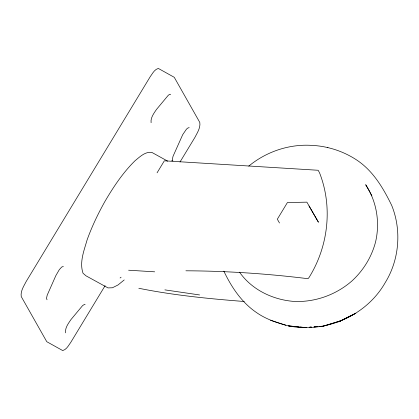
<?xml version="1.0" encoding="UTF-8"?>
<svg xmlns="http://www.w3.org/2000/svg" width="419" height="419" viewBox="0 0 419 419"><rect width="100%" height="100%" fill="white"/><g stroke="black" fill="none" stroke-linecap="round" stroke-linejoin="round"><path stroke-width="0.63" d="M157.062 172.838L164.342 160.812L318.126 170.266L319.472 172.644C332.974 206.845 328.339 246.665 308.923 277.671L307.955 278.693C267.474 273.707 226.705 270.962 185.916 270.8M105.101 285.69L70.869 342.218C68.632 345.272 66.652 349.53 62.714 350.567L46.771 341.695L21.238 296.558C20.369 291.215 23.783 286.193 26.114 281.615L150.17 76.782C152.401 73.728 154.386 69.47 158.319 68.433L174.262 77.306L199.8 122.442C200.664 127.785 197.249 132.807 194.924 137.385L180.008 162.006M124.218 279.934L118.053 284.946L112.412 287.774L108.018 287.911L85.995 275.822L83.03 273.261C79.264 262.21 84.093 250.562 87.1 239.914C91.84 226.731 97.878 214.072 104.698 201.843C113.308 187.115 122.835 172.728 135.059 160.723C139.867 156.853 145.021 151.552 151.746 152.354L167.637 161.132M248.776 166.113C266.112 151.757 288.979 143.984 311.474 145.362C327.6 146.042 343.512 151.233 356.946 160.168C373.287 171.093 383.312 188.204 391.728 205.472C401.769 230.335 399.328 259.775 385.239 282.584C366.431 315.779 325.61 333.503 288.398 325.877C277.231 322.929 266.086 319.273 256.543 312.579C241.595 302.418 231.518 287.225 223.851 271.166M120.091 277.986L121.075 277.226M189.184 127.559L187.497 128.214L186.361 129.303L182.715 134.661L173.052 156.271L172.324 159.461L172.874 160.922L171.748 160.304M63.348 266.416L61.661 267.071L59.294 269.674L55.858 275.592L47.216 295.128L46.488 298.318L47.038 299.779M310.133 327.129L311.411 327.045L309.526 327.16M128.607 270.218L154.674 271.821M244.308 301.502C208.981 298.737 173.592 295.306 138.825 288.272M298.81 326.92L288.398 325.877L306.619 327.7L300.109 327.05M199.585 294.95L164.892 289.875M270.554 320.273L285.889 325.264M327.6 147.483L327.894 147.582M170.643 94.495L170.072 94.265L169.229 94.574L168.181 95.401L156.455 109.49C153.857 113.324 150.363 117.886 151.097 122.725M85.125 304.613L84.554 304.383L82.663 305.519L70.937 319.608C68.344 323.442 64.845 328.004 65.579 332.843M239.548 272.188C252.023 290.048 273.492 300.114 294.945 301.491C315.753 302.125 336.31 294.615 351.97 280.934C363.388 270.428 371.632 257.02 375.56 241.988C380.143 222.473 376.707 201.487 365.682 184.69L370.061 192.426M309.028 205.949L318.419 222.196L306.881 202.152L287.413 202.55L277.331 219.195L279.483 222.997M370.365 192.997L371.878 195.846M355.804 313.26L338.646 321.829L355.804 313.26M340.877 320.765L322.908 326.296L319.074 326.548L322.908 326.296L340.877 320.765M317.796 326.631L313.962 326.878L317.812 326.626M305.063 327.449L303.796 327.527L305.069 327.449"/></g></svg>
